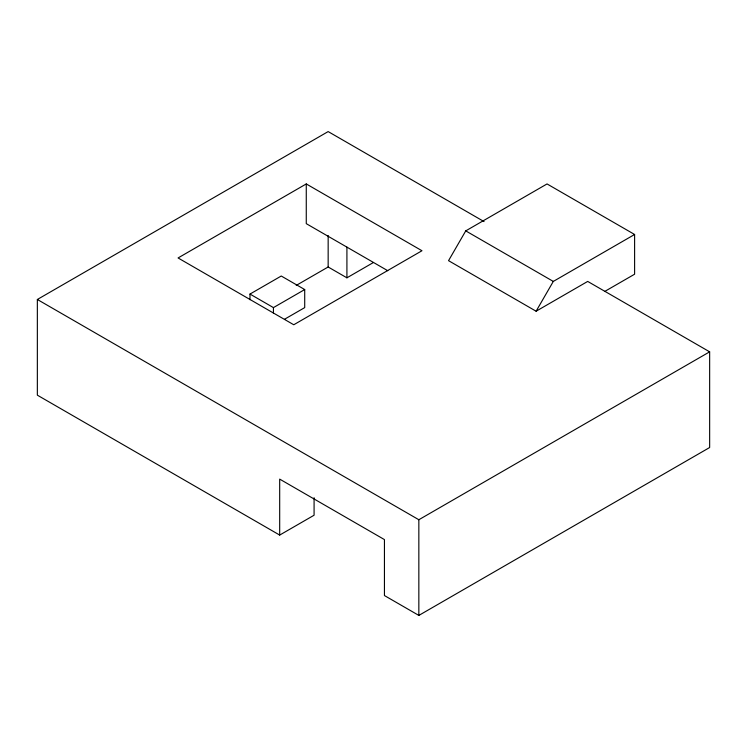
<?xml version="1.0" encoding="UTF-8"?>
<svg xmlns="http://www.w3.org/2000/svg" width="747" height="747" viewBox="0 0 747 747"><rect width="100%" height="100%" fill="white"/><g stroke="black" fill="none" stroke-linecap="round" stroke-linejoin="round"><path stroke-width="1.12" d="M604.659 291.489L634.605 274.205L634.605 234.483L547.047 183.939L465.745 230.879L448.545 260.666L536.103 311.219L587.702 281.423L709.65 351.837L709.65 447.518L418.843 615.416L384.444 595.555L384.444 539.595L279.686 479.116L279.686 535.076L314.085 515.225L314.085 497.726M536.103 311.219L553.303 281.423L634.605 234.483M279.686 535.076L37.35 395.163L37.35 299.482L328.157 131.584L484.047 221.588M306.27 183.939L178.066 257.958L293.758 324.758L421.971 250.74L306.27 183.939L306.27 223.652L387.758 270.703M249.984 299.706L249.984 294.066L281.255 276.017L304.711 289.556L304.711 307.605L284.532 319.249M296.223 285.419L328.157 266.987L346.916 277.819L373.453 262.496M249.984 294.066L273.439 307.605L304.711 289.556M37.35 299.482L418.843 519.735L709.65 351.837M465.745 230.879L553.303 281.423M418.843 519.735L418.843 615.416M346.916 247.126L346.916 277.819M328.157 235.501L328.157 266.987M273.439 307.605L273.439 313.245"/></g></svg>
